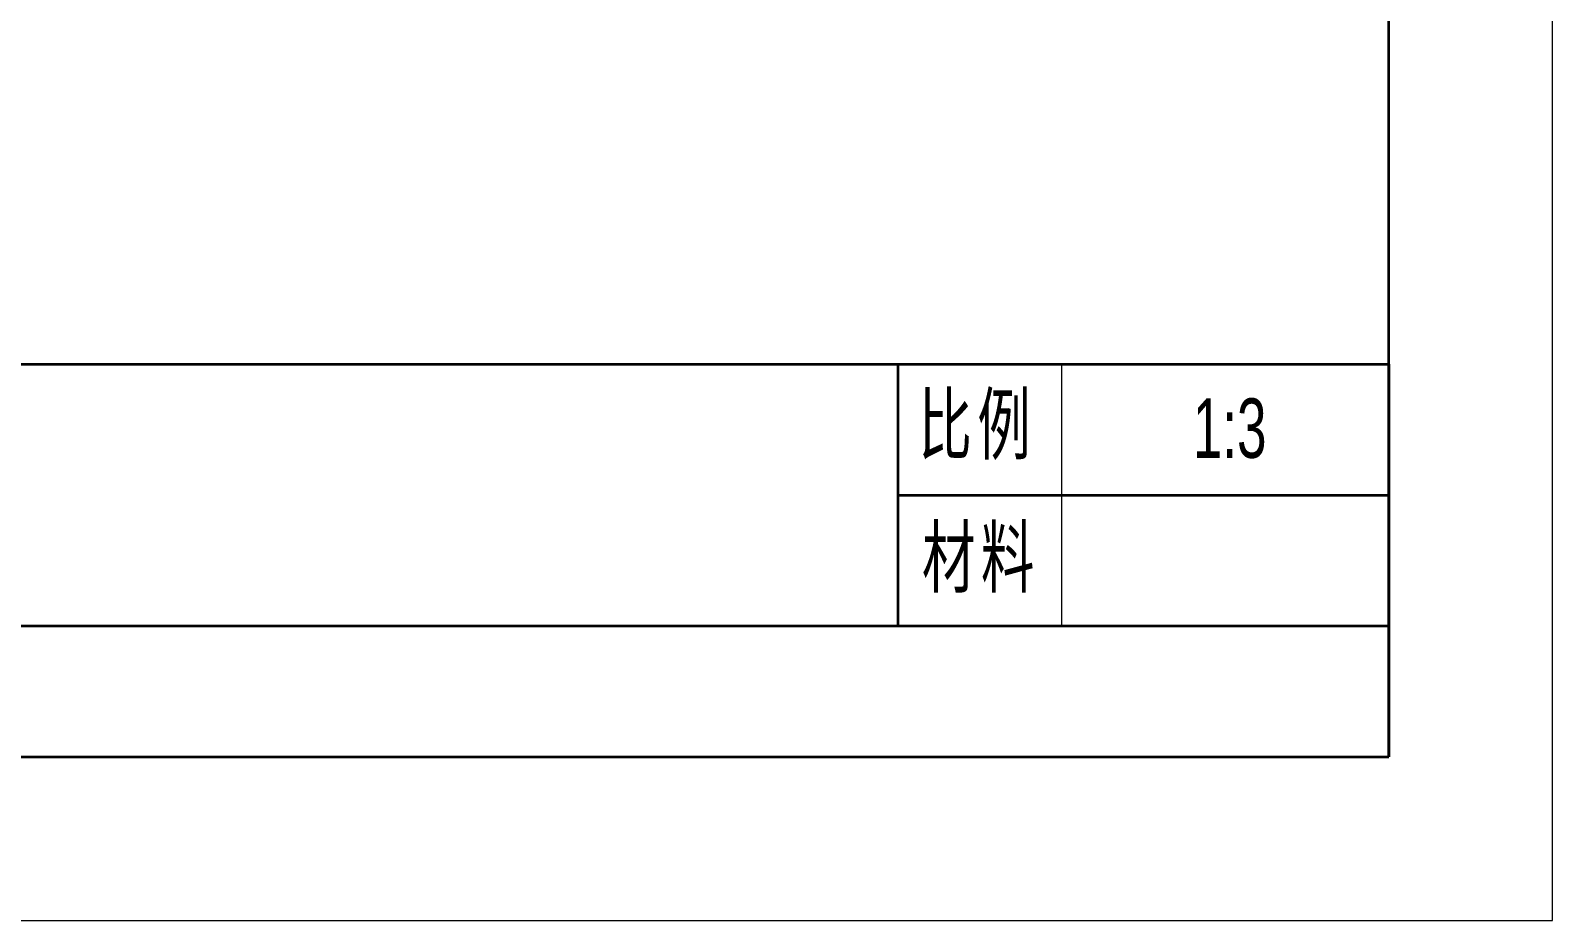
# Model space of a CAD drawing. Header units: millimetres. Extents: x 409 to 1151, y 1574 to 2099.
# Drawn here: x 918.7 to 1151.2, y 1573.8 to 1709.8 of the extents above; entities that cross this region are included whole.
import ezdxf
from ezdxf.enums import TextEntityAlignment as Align

# ---------------------------------------------------------------- set-up
doc = ezdxf.new("R2010")
doc.units = ezdxf.units.MM
for name, color, linetype, lineweight in [('文字层', 3, 'Continuous', 18), ('粗实线层', 7, 'Continuous', 35), ('细实线层', 7, 'Continuous', 18)]:
    doc.layers.add(name, color=color, linetype=linetype, lineweight=lineweight)
doc.styles.add('标准', font='FSGB2312.ttf', dxfattribs={"width": 0.667})

# ---------------------------------------------------------------- blocks, each defined once
blk = doc.blocks.new('A4图框')
at = {"layer": '粗实线层'}
for p, q in [((138.5, -95), (138.5, 95)), ((-138.5, -95), (138.5, -95))]:
    blk.add_line(p, q, dxfattribs=at)
at = {"layer": '细实线层'}
for p, q in [((148.5, -105), (148.5, 105)), ((-148.5, -105), (148.5, -105))]:
    blk.add_line(p, q, dxfattribs=at)
at = {"layer": '文字层', "style": '标准', "width": 0.667}
blk.add_attdef('图纸编号', text='', height=5.191, rotation=180, dxfattribs=at).set_placement((-113.408, 90), align=Align.MIDDLE_CENTER)
blk = doc.blocks.new('A4标题栏')
at = {"layer": '粗实线层'}
for p, q in [((-140, 24), (0, 24)), ((-30, 24), (-30, 8)), ((0, 24), (0, 0)), ((0, 24), (0, 8)), ((-30, 16), (0, 16)), ((-140, 8), (0, 8)), ((-140, 0), (0, 0))]:
    blk.add_line(p, q, dxfattribs=at)
at = {"layer": '细实线层'}
blk.add_line((-20, 24), (-20, 8), dxfattribs=at)
at = {"layer": '文字层', "char_height": 3.5972, "width": 18, "attachment_point": 5, "line_spacing_factor": 0.963108, "style": '标准'}
for s, insert in [('{\\T1.1;比例}', (-25.147, 20.14)), ('{\\T1.1;材料}', (-24.93, 12.021))]:
    blk.add_mtext(s, dxfattribs=dict(at, insert=insert))
at = {"layer": '文字层', "style": '标准', "width": 0.667}
for tag, height, p in [('制图签名', 3.633, (-120, 20)), ('制图日期', 3.633, (-100, 20)), ('图纸比例', 3.633, (-9.728, 20.09)), ('图纸名称', 5.191, (-60, 16)), ('校核签名', 3.633, (-120, 12)), ('校核日期', 3.633, (-100, 12)), ('材料', 3.633, (-9.945, 12.38)), ('公司名称', 3.633, (-115, 4)), ('图纸编号', 3.633, (-45, 4))]:
    blk.add_attdef(tag, text='', height=height, dxfattribs=at).set_placement(p, align=Align.MIDDLE_CENTER)
blk = doc.blocks.new('A4A-B-Marked')
blk.add_blockref('A4图框', (0, 0))
at = {"layer": '粗实线层'}
ref = blk.add_blockref('A4标题栏', (138.5, -95), dxfattribs=at)
ref.add_attrib('图纸比例', '1:3', dxfattribs={"layer": '文字层', "height": 3.6334, "style": '标准', "width": 0.667}).set_placement((128.772, -74.91), align=Align.MIDDLE_CENTER)

msp = doc.modelspace()

# ---------------------------------------------------------------- block references
at = {"lineweight": 18, "xscale": 2.5, "yscale": 2.5, "zscale": 2.5}
msp.add_blockref('A4A-B-Marked', (779.977, 1836.34), dxfattribs=at)

doc.saveas('drawing.dxf')
